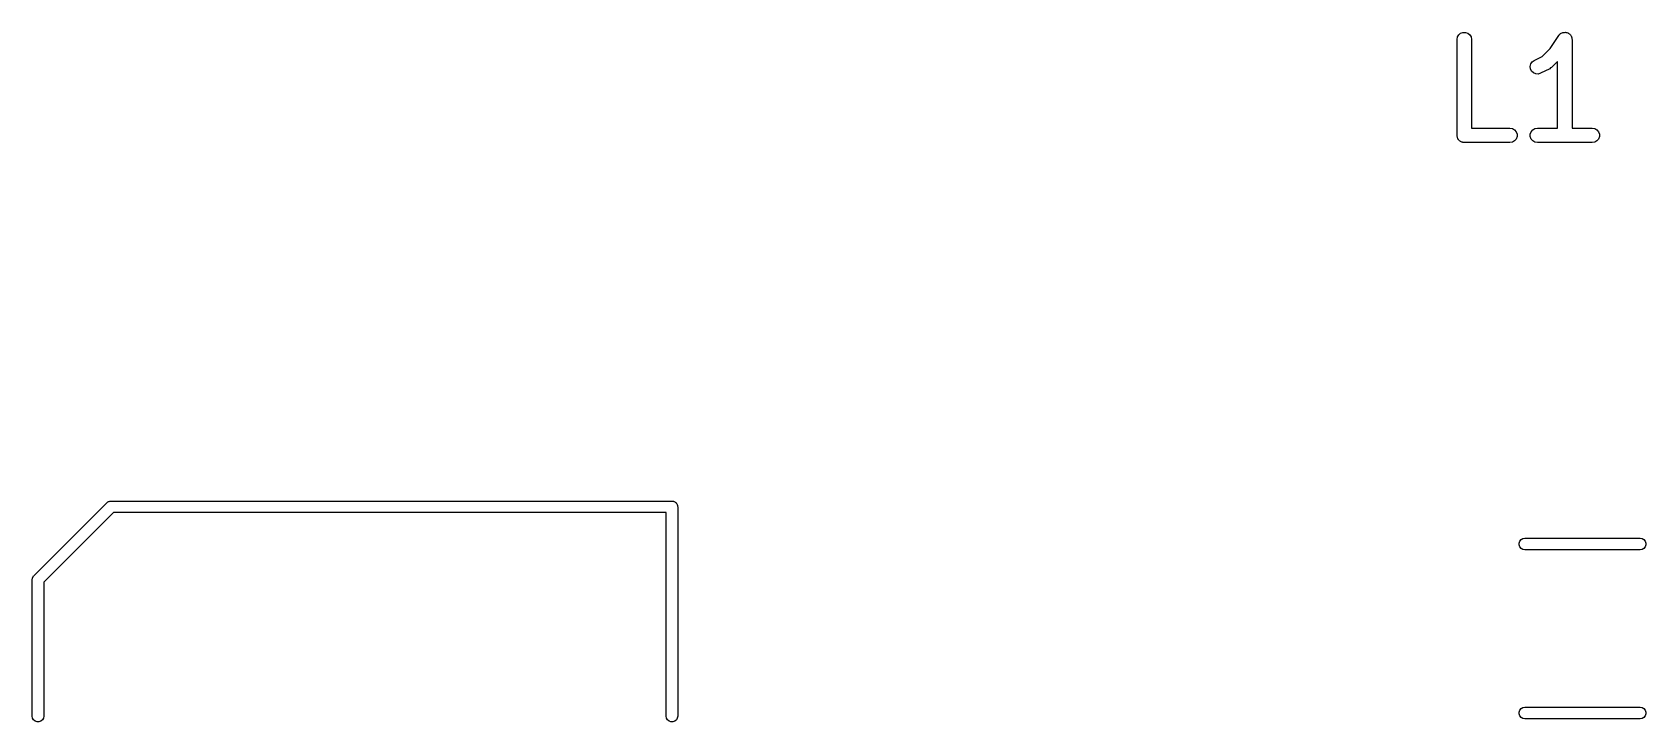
# Model space of a CAD drawing. Extents: x 10 to 287, y -200 to -10.
# Drawn here: x 150.31 to 167.11, y -114.25 to -107.07 of the extents above; entities that cross this region are included whole.
import ezdxf

# ---------------------------------------------------------------- set-up
doc = ezdxf.new("R2010")
doc.units = 0
doc.header["$MEASUREMENT"] = 0
doc.layers.add('BLACK', color=7, linetype='CONTINUOUS')

msp = doc.modelspace()

# ---------------------------------------------------------------- linework, layer by layer
at = {"layer": 'Black'}
for p, q in [((165.144, -107.148), (165.149, -107.123)), ((165.144, -108.148), (165.144, -107.148)), ((165.149, -107.123), (165.162, -107.1)), ((165.162, -107.1), (165.182, -107.083)), ((165.182, -107.083), (165.206, -107.075)), ((165.206, -107.075), (165.232, -107.075)), ((165.232, -107.075), (165.257, -107.083)), ((165.257, -107.083), (165.277, -107.1)), ((165.277, -107.1), (165.29, -107.123)), ((165.29, -107.123), (165.294, -107.148)), ((165.294, -107.148), (165.294, -108.073)), ((166.113, -107.243), (166.204, -107.107)), ((166.204, -107.107), (166.207, -107.104)), ((166.207, -107.104), (166.209, -107.1)), ((166.209, -107.1), (166.216, -107.094)), ((166.216, -107.094), (166.222, -107.088)), ((166.222, -107.088), (166.226, -107.086)), ((166.226, -107.086), (166.229, -107.083)), ((166.229, -107.083), (166.238, -107.08)), ((166.238, -107.08), (166.246, -107.076)), ((166.246, -107.076), (166.25, -107.076)), ((166.25, -107.076), (166.254, -107.075)), ((166.254, -107.075), (166.263, -107.075)), ((166.263, -107.075), (166.272, -107.074)), ((166.272, -107.074), (166.276, -107.075)), ((166.276, -107.075), (166.28, -107.075)), ((166.28, -107.075), (166.288, -107.078)), ((166.288, -107.078), (166.297, -107.08)), ((166.297, -107.08), (166.3, -107.082)), ((166.3, -107.082), (166.304, -107.083)), ((166.304, -107.083), (166.311, -107.089)), ((166.311, -107.089), (166.319, -107.094)), ((166.319, -107.094), (166.321, -107.098)), ((166.321, -107.098), (166.324, -107.1)), ((166.324, -107.1), (166.329, -107.108)), ((166.329, -107.108), (166.334, -107.115)), ((166.334, -107.115), (166.335, -107.119)), ((166.335, -107.119), (166.337, -107.123)), ((166.337, -107.123), (166.339, -107.132)), ((166.339, -107.132), (166.341, -107.14)), ((166.341, -107.14), (166.341, -107.144)), ((166.341, -107.144), (166.342, -107.148)), ((166.342, -107.148), (166.342, -108.073)), ((165.948, -107.367), (166.032, -107.325)), ((166.032, -107.325), (166.113, -107.243)), ((165.906, -107.43), (165.912, -107.404)), ((165.909, -107.455), (165.906, -107.43)), ((165.921, -107.479), (165.909, -107.455)), ((165.912, -107.404), (165.927, -107.383)), ((165.94, -107.497), (165.921, -107.479)), ((165.927, -107.383), (165.948, -107.367)), ((165.964, -107.507), (165.94, -107.497)), ((165.99, -107.509), (165.964, -107.507)), ((166.015, -107.501), (165.99, -107.509)), ((166.11, -107.454), (166.015, -107.501)), ((166.119, -107.446), (166.11, -107.454)), ((166.129, -107.44), (166.119, -107.446)), ((166.192, -107.377), (166.129, -107.44)), ((166.192, -108.073), (166.192, -107.377)), ((165.145, -108.155), (165.144, -108.148)), ((165.145, -108.161), (165.145, -108.155)), ((165.148, -108.168), (165.145, -108.161)), ((165.149, -108.174), (165.148, -108.168)), ((165.152, -108.18), (165.149, -108.174)), ((165.154, -108.186), (165.152, -108.18)), ((165.294, -108.073), (165.695, -108.073)), ((165.695, -108.073), (165.721, -108.078)), ((165.721, -108.078), (165.744, -108.091)), ((165.744, -108.091), (165.76, -108.111)), ((165.76, -108.111), (165.769, -108.135)), ((165.769, -108.161), (165.76, -108.186)), ((165.769, -108.135), (165.769, -108.161)), ((165.907, -108.135), (165.916, -108.111)), ((165.907, -108.161), (165.907, -108.135)), ((165.916, -108.186), (165.907, -108.161)), ((165.916, -108.111), (165.933, -108.091)), ((165.933, -108.091), (165.955, -108.078)), ((165.955, -108.078), (165.981, -108.073)), ((165.981, -108.073), (166.192, -108.073)), ((166.342, -108.073), (166.552, -108.073)), ((166.552, -108.073), (166.578, -108.078)), ((166.578, -108.078), (166.601, -108.091)), ((166.601, -108.091), (166.617, -108.111)), ((166.617, -108.111), (166.626, -108.135)), ((166.626, -108.161), (166.617, -108.186)), ((166.626, -108.135), (166.626, -108.161)), ((165.158, -108.191), (165.154, -108.186)), ((165.162, -108.197), (165.158, -108.191)), ((165.167, -108.201), (165.162, -108.197)), ((165.171, -108.206), (165.167, -108.201)), ((165.177, -108.209), (165.171, -108.206)), ((165.182, -108.213), (165.177, -108.209)), ((165.188, -108.216), (165.182, -108.213)), ((165.193, -108.219), (165.188, -108.216)), ((165.2, -108.22), (165.193, -108.219)), ((165.206, -108.222), (165.2, -108.22)), ((165.213, -108.222), (165.206, -108.222)), ((165.219, -108.223), (165.213, -108.222)), ((165.695, -108.223), (165.219, -108.223)), ((165.721, -108.219), (165.695, -108.223)), ((165.744, -108.206), (165.721, -108.219)), ((165.76, -108.186), (165.744, -108.206)), ((165.933, -108.206), (165.916, -108.186)), ((165.955, -108.219), (165.933, -108.206)), ((165.981, -108.223), (165.955, -108.219)), ((166.552, -108.223), (165.981, -108.223)), ((166.578, -108.219), (166.552, -108.223)), ((166.601, -108.206), (166.578, -108.219)), ((166.617, -108.186), (166.601, -108.206)), ((150.328, -112.734), (151.088, -111.974)), ((151.088, -111.974), (151.09, -111.972)), ((151.09, -111.972), (151.091, -111.97)), ((151.091, -111.97), (151.098, -111.966)), ((151.098, -111.966), (151.105, -111.962)), ((151.105, -111.962), (151.107, -111.961)), ((151.107, -111.961), (151.109, -111.96)), ((151.109, -111.96), (151.117, -111.958)), ((151.117, -111.958), (151.125, -111.956)), ((151.125, -111.956), (151.127, -111.956)), ((151.127, -111.956), (151.13, -111.956)), ((151.13, -111.956), (156.97, -111.956)), ((156.97, -111.956), (156.975, -111.957)), ((156.975, -111.957), (156.98, -111.957)), ((156.98, -111.957), (156.985, -111.959)), ((156.985, -111.959), (156.991, -111.96)), ((156.991, -111.96), (156.995, -111.962)), ((156.995, -111.962), (157, -111.964)), ((157, -111.964), (157.004, -111.967)), ((157.004, -111.967), (157.009, -111.97)), ((157.009, -111.97), (157.012, -111.974)), ((157.012, -111.974), (157.016, -111.977)), ((157.016, -111.977), (157.019, -111.982)), ((157.019, -111.982), (157.022, -111.986)), ((157.022, -111.986), (157.024, -111.991)), ((157.024, -111.991), (157.026, -111.995)), ((157.026, -111.995), (157.027, -112.001)), ((157.027, -112.001), (157.029, -112.006)), ((157.029, -112.006), (157.029, -112.011)), ((157.029, -112.011), (157.03, -112.016)), ((157.03, -112.016), (157.03, -114.196)), ((151.155, -112.076), (150.43, -112.801)), ((156.91, -112.076), (151.155, -112.076)), ((156.91, -114.196), (156.91, -112.076)), ((165.791, -112.394), (165.798, -112.374)), ((165.798, -112.374), (165.811, -112.358)), ((165.811, -112.358), (165.829, -112.348)), ((165.829, -112.348), (165.85, -112.344)), ((165.85, -112.344), (167.05, -112.344)), ((167.05, -112.344), (167.071, -112.348)), ((167.071, -112.348), (167.089, -112.358)), ((167.089, -112.358), (167.102, -112.374)), ((167.102, -112.374), (167.109, -112.394)), ((165.791, -112.414), (165.791, -112.394)), ((165.798, -112.434), (165.791, -112.414)), ((165.811, -112.45), (165.798, -112.434)), ((165.829, -112.46), (165.811, -112.45)), ((165.85, -112.464), (165.829, -112.46)), ((167.05, -112.464), (165.85, -112.464)), ((167.071, -112.46), (167.05, -112.464)), ((167.089, -112.45), (167.071, -112.46)), ((167.102, -112.434), (167.089, -112.45)), ((167.109, -112.414), (167.102, -112.434)), ((167.109, -112.394), (167.109, -112.414)), ((150.31, -112.771), (150.312, -112.763)), ((150.31, -112.773), (150.31, -112.771)), ((150.31, -112.776), (150.31, -112.773)), ((150.31, -114.196), (150.31, -112.776)), ((150.312, -112.763), (150.314, -112.755)), ((150.314, -112.755), (150.315, -112.753)), ((150.315, -112.753), (150.316, -112.751)), ((150.316, -112.751), (150.32, -112.744)), ((150.32, -112.744), (150.324, -112.737)), ((150.324, -112.737), (150.326, -112.736)), ((150.326, -112.736), (150.328, -112.734)), ((150.43, -112.801), (150.43, -114.196)), ((150.314, -114.217), (150.31, -114.196)), ((150.324, -114.235), (150.314, -114.217)), ((150.426, -114.217), (150.416, -114.235)), ((150.43, -114.196), (150.426, -114.217)), ((156.914, -114.217), (156.91, -114.196)), ((156.924, -114.235), (156.914, -114.217)), ((157.026, -114.217), (157.016, -114.235)), ((157.03, -114.196), (157.026, -114.217)), ((165.791, -114.154), (165.798, -114.134)), ((165.791, -114.174), (165.791, -114.154)), ((165.798, -114.194), (165.791, -114.174)), ((165.798, -114.134), (165.811, -114.118)), ((165.811, -114.21), (165.798, -114.194)), ((165.811, -114.118), (165.829, -114.108)), ((165.829, -114.22), (165.811, -114.21)), ((165.829, -114.108), (165.85, -114.104)), ((165.85, -114.224), (165.829, -114.22)), ((165.85, -114.104), (167.05, -114.104)), ((167.05, -114.224), (165.85, -114.224)), ((167.05, -114.104), (167.071, -114.108)), ((167.071, -114.22), (167.05, -114.224)), ((167.071, -114.108), (167.089, -114.118)), ((167.089, -114.21), (167.071, -114.22)), ((167.089, -114.118), (167.102, -114.134)), ((167.102, -114.194), (167.089, -114.21)), ((167.102, -114.134), (167.109, -114.154)), ((167.109, -114.174), (167.102, -114.194)), ((167.109, -114.154), (167.109, -114.174)), ((150.34, -114.248), (150.324, -114.235)), ((150.36, -114.255), (150.34, -114.248)), ((150.38, -114.255), (150.36, -114.255)), ((150.4, -114.248), (150.38, -114.255)), ((150.416, -114.235), (150.4, -114.248)), ((156.94, -114.248), (156.924, -114.235)), ((156.96, -114.255), (156.94, -114.248)), ((156.98, -114.255), (156.96, -114.255)), ((157, -114.248), (156.98, -114.255)), ((157.016, -114.235), (157, -114.248))]:
    msp.add_line(p, q, dxfattribs=at)

doc.saveas('drawing.dxf')
